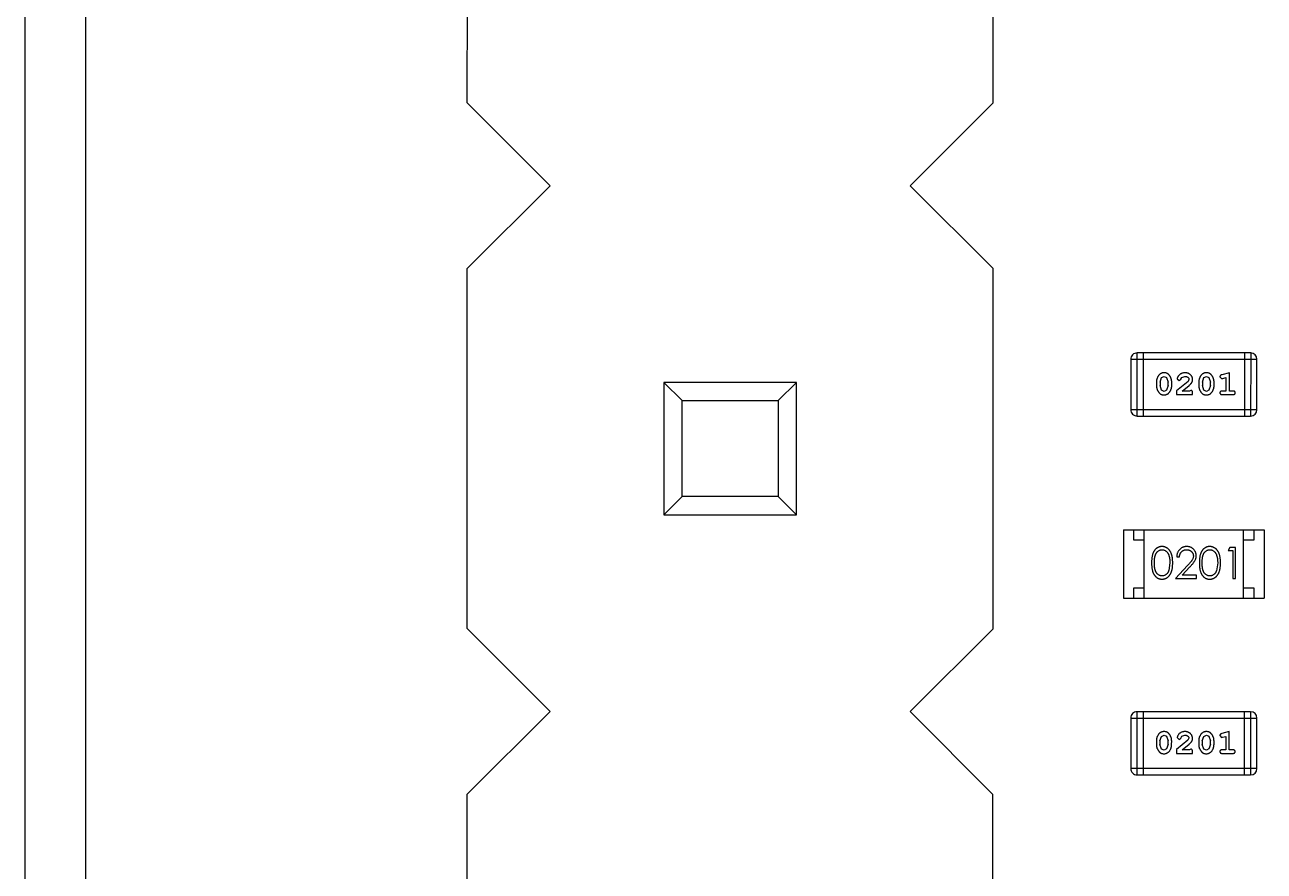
# Model space of a CAD drawing. Header units: millimetres. Extents: x 3 to 124, y -45 to 11.
# Drawn here: x 92.64 to 98.63, y -15.7 to -11.62 of the extents above; entities that cross this region are included whole.
import ezdxf

# ---------------------------------------------------------------- set-up
doc = ezdxf.new("R2010")
doc.units = ezdxf.units.MM
doc.header["$LTSCALE"] = 1.21
doc.header["$MEASUREMENT"] = 0
doc.layers.get('0').update_dxf_attribs({"linetype": 'CONTINUOUS'})

msp = doc.modelspace()

# ---------------------------------------------------------------- linework, layer by layer
at = {"color": 7, "linetype": 'Continuous'}
for p, q in [((92.6442, -2.7528), (92.6442, -35.7528)), ((92.9397, -30.0001), (92.9397, -2.7528))]:
    msp.add_line(p, q, dxfattribs=at)
at = {"color": 6, "linetype": 'Continuous'}
for p, q in [((94.7819, -11.9925), (94.7823, -10.2525)), ((97.3219, -11.993), (97.3223, -10.253)), ((95.1819, -12.3926), (94.7819, -11.9925)), ((97.3219, -11.993), (96.9219, -12.3929)), ((94.7818, -12.7925), (95.1819, -12.3926)), ((96.9219, -12.3929), (97.3218, -12.793)), ((94.7815, -14.5325), (94.7818, -12.7925)), ((97.3215, -14.533), (97.3218, -12.793)), ((97.987, -13.2311), (97.9869, -13.4749)), ((97.987, -13.2311), (98.5966, -13.2312)), ((98.0174, -13.5054), (98.0174, -13.2006)), ((98.5661, -13.2007), (98.0174, -13.2006)), ((98.0479, -13.5054), (98.0479, -13.2006)), ((98.5356, -13.2007), (98.5356, -13.5055)), ((98.5661, -13.2007), (98.566, -13.5055)), ((98.5965, -13.475), (98.5966, -13.2312)), ((95.7317, -13.3427), (95.7316, -13.9827)), ((95.8198, -13.4309), (95.7317, -13.3427)), ((96.3717, -13.3428), (95.7317, -13.3427)), ((96.2835, -13.431), (96.3717, -13.3428)), ((96.3716, -13.9828), (96.3717, -13.3428)), ((98.1108, -13.341), (98.1108, -13.3588)), ((98.1281, -13.3413), (98.1354, -13.3195)), ((98.1281, -13.3413), (98.1281, -13.3585)), ((98.1354, -13.3195), (98.1478, -13.3137)), ((98.1478, -13.3137), (98.1599, -13.319)), ((98.1599, -13.319), (98.1675, -13.3413)), ((98.1675, -13.3585), (98.1675, -13.3413)), ((98.1848, -13.3588), (98.1848, -13.341)), ((98.2634, -13.338), (98.2084, -13.3829)), ((98.2115, -13.3257), (98.2203, -13.3342)), ((98.2203, -13.3342), (98.2288, -13.3276)), ((98.2288, -13.3276), (98.2338, -13.3191)), ((98.2338, -13.3191), (98.2487, -13.3137)), ((98.2681, -13.3283), (98.2634, -13.338)), ((98.3153, -13.3411), (98.3153, -13.3588)), ((98.3326, -13.3413), (98.3399, -13.3196)), ((98.3326, -13.3413), (98.3326, -13.3585)), ((98.3399, -13.3196), (98.3523, -13.3138)), ((98.3523, -13.3138), (98.3644, -13.319)), ((98.3644, -13.319), (98.372, -13.3413)), ((98.372, -13.3585), (98.372, -13.3413)), ((98.3893, -13.3588), (98.3893, -13.3411)), ((98.4176, -13.3155), (98.4255, -13.3248)), ((98.4255, -13.3248), (98.4309, -13.3237)), ((98.4632, -13.2965), (98.4266, -13.3063)), ((98.4309, -13.3237), (98.4459, -13.3196)), ((98.4459, -13.3196), (98.4459, -13.3846)), ((98.4632, -13.3846), (98.4632, -13.2965)), ((98.1358, -13.3808), (98.1281, -13.3585)), ((98.1479, -13.3861), (98.1358, -13.3808)), ((98.1602, -13.3803), (98.1479, -13.3861)), ((98.1675, -13.3585), (98.1602, -13.3803)), ((98.2084, -13.3829), (98.2084, -13.4018)), ((98.2084, -13.4018), (98.2854, -13.4018)), ((98.2351, -13.3845), (98.2687, -13.3575)), ((98.2713, -13.3845), (98.2351, -13.3845)), ((98.2768, -13.3814), (98.2713, -13.3845)), ((98.2854, -13.4018), (98.2854, -13.394)), ((98.3403, -13.3808), (98.3326, -13.3585)), ((98.3524, -13.3861), (98.3403, -13.3808)), ((98.3647, -13.3803), (98.3524, -13.3861)), ((98.372, -13.3585), (98.3647, -13.3803)), ((98.4459, -13.3846), (98.4286, -13.3846)), ((98.4286, -13.4019), (98.4805, -13.4019)), ((98.4805, -13.3846), (98.4632, -13.3846)), ((95.8198, -13.8946), (95.8198, -13.4309)), ((95.8198, -13.4309), (96.2835, -13.431)), ((96.2835, -13.431), (96.2834, -13.8946)), ((98.5965, -13.475), (97.9869, -13.4749)), ((98.0174, -13.5054), (98.566, -13.5055)), ((95.7316, -13.9827), (95.8198, -13.8946)), ((96.2834, -13.8946), (95.8198, -13.8946)), ((96.3716, -13.9828), (96.2834, -13.8946)), ((95.7316, -13.9827), (96.3716, -13.9828)), ((97.9515, -14.0549), (97.9514, -14.3849)), ((97.9515, -14.0549), (98.6315, -14.055)), ((98.0015, -14.1049), (98.0015, -14.0549)), ((98.0514, -14.3849), (98.0515, -14.0549)), ((98.5314, -14.385), (98.5315, -14.055)), ((98.5815, -14.055), (98.5815, -14.105)), ((98.6315, -14.055), (98.6314, -14.385)), ((98.0515, -14.1049), (98.0015, -14.1049)), ((98.5815, -14.105), (98.5315, -14.105)), ((98.2087, -14.1858), (98.2221, -14.1858)), ((98.4655, -14.1397), (98.4567, -14.1551)), ((98.4567, -14.1551), (98.4798, -14.1551)), ((98.4933, -14.1397), (98.4655, -14.1397)), ((98.4798, -14.1551), (98.4798, -14.2897)), ((98.4933, -14.2897), (98.4933, -14.1397)), ((98.176, -14.2146), (98.1703, -14.2523)), ((98.2611, -14.2276), (98.2029, -14.2896)), ((98.235, -14.2742), (98.2725, -14.2342)), ((98.4067, -14.2147), (98.401, -14.2524)), ((98.2029, -14.2896), (98.3048, -14.2896)), ((98.3048, -14.2743), (98.235, -14.2742)), ((98.3048, -14.2896), (98.3048, -14.2743)), ((98.4798, -14.2897), (98.4933, -14.2897)), ((98.0014, -14.3849), (98.0014, -14.3349)), ((98.0014, -14.3349), (98.0514, -14.3349)), ((98.5314, -14.335), (98.5814, -14.335)), ((98.5814, -14.335), (98.5814, -14.385)), ((97.9514, -14.3849), (98.6314, -14.385)), ((95.1814, -14.9326), (94.7815, -14.5325)), ((97.3215, -14.533), (96.9214, -14.9329)), ((94.7813, -15.3325), (95.1814, -14.9326)), ((96.9214, -14.9329), (97.3213, -15.333)), ((97.9866, -14.9644), (97.9866, -15.2082)), ((97.9866, -14.9644), (98.5962, -14.9645)), ((98.0171, -15.2387), (98.0171, -14.9339)), ((98.5658, -14.934), (98.0171, -14.9339)), ((98.0476, -15.2387), (98.0476, -14.9339)), ((98.5353, -14.934), (98.5352, -15.2388)), ((98.5658, -14.934), (98.5657, -15.2388)), ((98.5962, -15.2084), (98.5962, -14.9645)), ((98.1105, -15.0743), (98.1105, -15.0921)), ((98.1278, -15.0746), (98.1351, -15.0528)), ((98.1278, -15.0746), (98.1278, -15.0918)), ((98.1351, -15.0528), (98.1474, -15.047)), ((98.1474, -15.047), (98.1596, -15.0523)), ((98.1596, -15.0523), (98.1671, -15.0746)), ((98.1671, -15.0918), (98.1671, -15.0746)), ((98.1844, -15.0921), (98.1845, -15.0743)), ((98.2631, -15.0713), (98.208, -15.1163)), ((98.2112, -15.0591), (98.22, -15.0675)), ((98.22, -15.0675), (98.2285, -15.0609)), ((98.2285, -15.0609), (98.2335, -15.0524)), ((98.2335, -15.0524), (98.2483, -15.047)), ((98.2678, -15.0616), (98.2631, -15.0713)), ((98.315, -15.0744), (98.315, -15.0921)), ((98.3323, -15.0746), (98.3396, -15.0529)), ((98.3323, -15.0746), (98.3323, -15.0918)), ((98.3396, -15.0529), (98.352, -15.0471)), ((98.352, -15.0471), (98.3641, -15.0523)), ((98.3641, -15.0523), (98.3717, -15.0746)), ((98.3717, -15.0918), (98.3717, -15.0746)), ((98.389, -15.0921), (98.389, -15.0744)), ((98.4173, -15.0488), (98.4252, -15.0581)), ((98.4252, -15.0581), (98.4306, -15.0571)), ((98.4629, -15.0298), (98.4263, -15.0396)), ((98.4306, -15.0571), (98.4456, -15.0529)), ((98.4456, -15.0529), (98.4456, -15.1179)), ((98.4629, -15.1179), (98.4629, -15.0298)), ((98.1355, -15.1141), (98.1278, -15.0918)), ((98.1476, -15.1194), (98.1355, -15.1141)), ((98.1599, -15.1136), (98.1476, -15.1194)), ((98.1671, -15.0918), (98.1599, -15.1136)), ((98.208, -15.1163), (98.208, -15.1351)), ((98.208, -15.1351), (98.2851, -15.1351)), ((98.2348, -15.1178), (98.2684, -15.0908)), ((98.271, -15.1178), (98.2348, -15.1178)), ((98.2765, -15.1147), (98.271, -15.1178)), ((98.2851, -15.1351), (98.2851, -15.1273)), ((98.34, -15.1141), (98.3323, -15.0918)), ((98.3521, -15.1194), (98.34, -15.1141)), ((98.3644, -15.1136), (98.3521, -15.1194)), ((98.3717, -15.0918), (98.3644, -15.1136)), ((98.4456, -15.1179), (98.4283, -15.1179)), ((98.4283, -15.1352), (98.4802, -15.1352)), ((98.4802, -15.1179), (98.4629, -15.1179)), ((98.5962, -15.2084), (97.9866, -15.2082)), ((98.0171, -15.2387), (98.5657, -15.2388)), ((94.781, -17.0725), (94.7813, -15.3325)), ((97.321, -17.073), (97.3213, -15.333))]:
    msp.add_line(p, q, dxfattribs=at)
for centre, start, end in [((98.0174, -13.2311), 89.98961, 179.98961), ((98.5661, -13.2312), 359.98961, 89.98961), ((98.0174, -13.4749), 179.98961, 269.98961), ((98.566, -13.475), 269.98961, 359.98961), ((98.0171, -14.9644), 89.98961, 179.98961), ((98.5658, -14.9645), 359.98961, 89.98961), ((98.0171, -15.2082), 179.98961, 269.98961), ((98.5657, -15.2083), 269.98961, 359.98961)]:
    msp.add_arc(centre, 0.0305, start, end, dxfattribs=at)
for points, knots in [([(98.1476, -13.2964), (98.1462, -13.2964), (98.1434, -13.2965), (98.1393, -13.2972), (98.1355, -13.2984), (98.1319, -13.2999), (98.1286, -13.302), (98.1255, -13.3045), (98.1228, -13.3075), (98.1203, -13.3109), (98.1181, -13.3145), (98.1162, -13.3181), (98.1145, -13.3218), (98.1132, -13.3256), (98.1121, -13.3294), (98.1114, -13.3332), (98.1109, -13.3371), (98.1109, -13.3397), (98.1108, -13.341)], [0, 0, 0, 0, 0.06692, 0.130834, 0.19258, 0.252759, 0.312631, 0.373411, 0.436359, 0.501894, 0.568244, 0.632472, 0.69556, 0.757163, 0.818592, 0.878885, 0.939235, 1, 1, 1, 1]), ([(98.1848, -13.341), (98.1847, -13.34), (98.1847, -13.3378), (98.1844, -13.3346), (98.1839, -13.3315), (98.1832, -13.3284), (98.1823, -13.3253), (98.1812, -13.3223), (98.1799, -13.3194), (98.1784, -13.3165), (98.1768, -13.3137), (98.1752, -13.3112), (98.1735, -13.3089), (98.1718, -13.3068), (98.1701, -13.3049), (98.1684, -13.3033), (98.1667, -13.3018), (98.1643, -13.3003), (98.1611, -13.2987), (98.157, -13.2974), (98.1524, -13.2966), (98.1493, -13.2965), (98.1476, -13.2964)], [0, 0, 0, 0, 0.049855, 0.099516, 0.148482, 0.19758, 0.246804, 0.296268, 0.346517, 0.397047, 0.446826, 0.49336, 0.537801, 0.579207, 0.617974, 0.654833, 0.689171, 0.722088, 0.786392, 0.853518, 0.924186, 1, 1, 1, 1]), ([(98.2488, -13.2964), (98.2471, -13.2965), (98.2437, -13.2966), (98.2388, -13.2975), (98.234, -13.2989), (98.2296, -13.3009), (98.2254, -13.3033), (98.2218, -13.3062), (98.2186, -13.3094), (98.2161, -13.313), (98.2141, -13.3166), (98.2127, -13.3199), (98.2117, -13.3229), (98.2116, -13.3248), (98.2115, -13.3257)], [0, 0, 0, 0, 0.098286, 0.193983, 0.289056, 0.384352, 0.477435, 0.566197, 0.652355, 0.737986, 0.818188, 0.887401, 0.94802, 1, 1, 1, 1]), ([(98.2487, -13.3137), (98.2501, -13.3138), (98.2528, -13.3139), (98.2566, -13.3147), (98.26, -13.3161), (98.2628, -13.318), (98.2652, -13.3203), (98.2669, -13.3228), (98.2679, -13.3255), (98.2681, -13.3273), (98.2681, -13.3283)], [0, 0, 0, 0, 0.156344, 0.299348, 0.4327, 0.561, 0.682299, 0.791883, 0.89611, 1, 1, 1, 1]), ([(98.2855, -13.3292), (98.2854, -13.3281), (98.2853, -13.3259), (98.2849, -13.3227), (98.2841, -13.3195), (98.2829, -13.3166), (98.2815, -13.3137), (98.2797, -13.311), (98.2776, -13.3084), (98.2752, -13.306), (98.2725, -13.3037), (98.2697, -13.3018), (98.2666, -13.3001), (98.2634, -13.2987), (98.26, -13.2977), (98.2564, -13.297), (98.2527, -13.2965), (98.2501, -13.2965), (98.2488, -13.2964)], [0, 0, 0, 0, 0.060981, 0.120256, 0.178148, 0.236115, 0.293993, 0.352864, 0.413358, 0.476056, 0.539296, 0.602396, 0.665116, 0.728325, 0.792919, 0.859317, 0.928302, 1, 1, 1, 1]), ([(98.2687, -13.3575), (98.2696, -13.3567), (98.2713, -13.3552), (98.2736, -13.353), (98.2757, -13.3509), (98.2776, -13.3489), (98.2792, -13.347), (98.2806, -13.3453), (98.2817, -13.3436), (98.2828, -13.3416), (98.2839, -13.339), (98.2848, -13.3359), (98.2854, -13.3326), (98.2854, -13.3303), (98.2855, -13.3292)], [0, 0, 0, 0, 0.103002, 0.197728, 0.285279, 0.365235, 0.437224, 0.502446, 0.560545, 0.611446, 0.707576, 0.80349, 0.900532, 1, 1, 1, 1]), ([(98.3521, -13.2964), (98.3507, -13.2965), (98.3479, -13.2966), (98.3438, -13.2973), (98.34, -13.2984), (98.3364, -13.3), (98.3331, -13.302), (98.3301, -13.3045), (98.3273, -13.3075), (98.3248, -13.3109), (98.3226, -13.3145), (98.3207, -13.3182), (98.319, -13.3219), (98.3177, -13.3257), (98.3166, -13.3294), (98.3159, -13.3333), (98.3154, -13.3372), (98.3154, -13.3398), (98.3153, -13.3411)], [0, 0, 0, 0, 0.06692, 0.130834, 0.19258, 0.252759, 0.312631, 0.373411, 0.436359, 0.501894, 0.568244, 0.632472, 0.69556, 0.757163, 0.818592, 0.878885, 0.939235, 1, 1, 1, 1]), ([(98.3893, -13.3411), (98.3893, -13.34), (98.3892, -13.3379), (98.3889, -13.3347), (98.3884, -13.3315), (98.3877, -13.3284), (98.3868, -13.3254), (98.3857, -13.3224), (98.3844, -13.3194), (98.3829, -13.3165), (98.3813, -13.3138), (98.3797, -13.3112), (98.378, -13.3089), (98.3763, -13.3068), (98.3746, -13.3049), (98.3729, -13.3033), (98.3712, -13.3019), (98.3688, -13.3003), (98.3657, -13.2987), (98.3615, -13.2974), (98.3569, -13.2966), (98.3538, -13.2965), (98.3521, -13.2964)], [0, 0, 0, 0, 0.049855, 0.099516, 0.148482, 0.19758, 0.246804, 0.296268, 0.346517, 0.397047, 0.446826, 0.49336, 0.537801, 0.579207, 0.617974, 0.654833, 0.689171, 0.722088, 0.786392, 0.853518, 0.924186, 1, 1, 1, 1]), ([(98.4266, -13.3063), (98.4258, -13.3066), (98.4242, -13.3071), (98.4221, -13.3079), (98.4205, -13.3088), (98.4193, -13.3099), (98.4185, -13.311), (98.418, -13.3124), (98.4176, -13.3139), (98.4176, -13.315), (98.4176, -13.3155)], [0, 0, 0, 0, 0.187321, 0.344927, 0.475328, 0.579604, 0.674244, 0.773631, 0.882025, 1, 1, 1, 1]), ([(98.1108, -13.3588), (98.1108, -13.3598), (98.1109, -13.362), (98.1112, -13.3651), (98.1117, -13.3683), (98.1124, -13.3714), (98.1132, -13.3744), (98.1144, -13.3774), (98.1156, -13.3804), (98.1171, -13.3832), (98.1187, -13.386), (98.1203, -13.3885), (98.122, -13.3908), (98.1236, -13.3929), (98.1253, -13.3948), (98.127, -13.3965), (98.1287, -13.3979), (98.1311, -13.3995), (98.1343, -13.4011), (98.1385, -13.4024), (98.143, -13.4032), (98.1462, -13.4033), (98.1479, -13.4034)], [0, 0, 0, 0, 0.049886, 0.09882, 0.148132, 0.19689, 0.246038, 0.295176, 0.345305, 0.395692, 0.445312, 0.491875, 0.535813, 0.577009, 0.616081, 0.652689, 0.687585, 0.720206, 0.785062, 0.85223, 0.923759, 1, 1, 1, 1]), ([(98.1479, -13.4034), (98.1493, -13.4033), (98.1521, -13.4033), (98.1562, -13.4026), (98.1601, -13.4014), (98.1636, -13.3998), (98.167, -13.3978), (98.17, -13.3953), (98.1728, -13.3924), (98.1753, -13.389), (98.1774, -13.3854), (98.1794, -13.3817), (98.1811, -13.378), (98.1824, -13.3742), (98.1834, -13.3704), (98.1842, -13.3666), (98.1847, -13.3627), (98.1847, -13.3601), (98.1848, -13.3588)], [0, 0, 0, 0, 0.067217, 0.131051, 0.19272, 0.252824, 0.312745, 0.373449, 0.436041, 0.501494, 0.567761, 0.632087, 0.695096, 0.757109, 0.817993, 0.878657, 0.939311, 1, 1, 1, 1]), ([(98.2854, -13.394), (98.2854, -13.3929), (98.2854, -13.3909), (98.2849, -13.3882), (98.2843, -13.386), (98.2832, -13.3842), (98.2819, -13.3829), (98.2804, -13.382), (98.2786, -13.3815), (98.2774, -13.3814), (98.2768, -13.3814)], [0, 0, 0, 0, 0.1844, 0.34094, 0.473574, 0.586824, 0.690029, 0.789175, 0.890445, 1, 1, 1, 1]), ([(98.3153, -13.3588), (98.3154, -13.3599), (98.3154, -13.362), (98.3157, -13.3652), (98.3162, -13.3683), (98.3169, -13.3714), (98.3177, -13.3745), (98.3189, -13.3774), (98.3201, -13.3804), (98.3216, -13.3833), (98.3232, -13.386), (98.3248, -13.3886), (98.3265, -13.3909), (98.3281, -13.393), (98.3298, -13.3948), (98.3315, -13.3965), (98.3332, -13.3979), (98.3356, -13.3995), (98.3388, -13.4011), (98.343, -13.4025), (98.3475, -13.4033), (98.3507, -13.4034), (98.3524, -13.4034)], [0, 0, 0, 0, 0.049886, 0.09882, 0.148132, 0.19689, 0.246038, 0.295176, 0.345305, 0.395692, 0.445312, 0.491875, 0.535813, 0.577009, 0.616081, 0.652689, 0.687585, 0.720206, 0.785062, 0.85223, 0.923759, 1, 1, 1, 1]), ([(98.3524, -13.4034), (98.3538, -13.4034), (98.3566, -13.4033), (98.3607, -13.4026), (98.3646, -13.4015), (98.3681, -13.3999), (98.3715, -13.3979), (98.3745, -13.3953), (98.3773, -13.3924), (98.3798, -13.389), (98.382, -13.3854), (98.3839, -13.3817), (98.3856, -13.378), (98.3869, -13.3743), (98.388, -13.3705), (98.3887, -13.3666), (98.3892, -13.3627), (98.3892, -13.3601), (98.3893, -13.3588)], [0, 0, 0, 0, 0.067217, 0.131051, 0.19272, 0.252824, 0.312745, 0.373449, 0.436041, 0.501494, 0.567761, 0.632087, 0.695096, 0.757109, 0.817993, 0.878657, 0.939311, 1, 1, 1, 1]), ([(98.4286, -13.3846), (98.4277, -13.3846), (98.426, -13.3846), (98.4237, -13.3851), (98.4217, -13.3858), (98.4202, -13.3869), (98.419, -13.3882), (98.4182, -13.3897), (98.4177, -13.3914), (98.4176, -13.3926), (98.4176, -13.3932)], [0, 0, 0, 0, 0.169102, 0.317658, 0.446239, 0.563118, 0.671828, 0.776546, 0.884858, 1, 1, 1, 1]), ([(98.4176, -13.3932), (98.4176, -13.3938), (98.4177, -13.395), (98.4182, -13.3967), (98.419, -13.3982), (98.4202, -13.3995), (98.4217, -13.4006), (98.4237, -13.4013), (98.426, -13.4018), (98.4277, -13.4018), (98.4286, -13.4019)], [0, 0, 0, 0, 0.115051, 0.223278, 0.329269, 0.437893, 0.554681, 0.682591, 0.83103, 1, 1, 1, 1]), ([(98.4915, -13.3932), (98.4915, -13.3926), (98.4914, -13.3914), (98.4909, -13.3897), (98.4901, -13.3882), (98.4889, -13.3869), (98.4874, -13.3858), (98.4854, -13.3851), (98.4831, -13.3846), (98.4814, -13.3846), (98.4805, -13.3846)], [0, 0, 0, 0, 0.11517, 0.223509, 0.328254, 0.438012, 0.553651, 0.682263, 0.830856, 1, 1, 1, 1]), ([(98.4805, -13.4019), (98.4814, -13.4019), (98.4831, -13.4018), (98.4854, -13.4013), (98.4874, -13.4006), (98.4889, -13.3995), (98.4901, -13.3982), (98.4909, -13.3967), (98.4914, -13.395), (98.4915, -13.3938), (98.4915, -13.3932)], [0, 0, 0, 0, 0.169012, 0.317488, 0.445429, 0.560977, 0.67065, 0.776666, 0.88492, 1, 1, 1, 1]), ([(98.1377, -14.1358), (98.1365, -14.1358), (98.1341, -14.1358), (98.1307, -14.1362), (98.1273, -14.1369), (98.124, -14.1378), (98.1208, -14.139), (98.1177, -14.1405), (98.1147, -14.1422), (98.1117, -14.1441), (98.1089, -14.1463), (98.1062, -14.1488), (98.1038, -14.1515), (98.1014, -14.1545), (98.0993, -14.1577), (98.0973, -14.1611), (98.0954, -14.1648), (98.0938, -14.1688), (98.0923, -14.1731), (98.091, -14.1778), (98.0899, -14.1829), (98.089, -14.1884), (98.0884, -14.1944), (98.0878, -14.2008), (98.0875, -14.2076), (98.0875, -14.2123), (98.0875, -14.2147)], [0, 0, 0, 0, 0.033742, 0.066533, 0.099153, 0.13154, 0.164087, 0.196563, 0.229707, 0.263315, 0.297504, 0.331686, 0.366482, 0.4021, 0.438958, 0.476748, 0.515985, 0.556589, 0.599519, 0.645765, 0.695487, 0.748721, 0.805687, 0.866754, 0.931405, 1, 1, 1, 1]), ([(98.101, -14.2146), (98.101, -14.2126), (98.101, -14.2087), (98.1012, -14.203), (98.1016, -14.1977), (98.1021, -14.1928), (98.1027, -14.1883), (98.1035, -14.1842), (98.1044, -14.1804), (98.1055, -14.177), (98.1068, -14.1739), (98.1081, -14.171), (98.1096, -14.1683), (98.1113, -14.1658), (98.113, -14.1635), (98.1149, -14.1613), (98.1169, -14.1594), (98.1198, -14.1571), (98.1235, -14.1548), (98.1282, -14.1526), (98.1331, -14.1514), (98.1365, -14.1512), (98.1381, -14.1512)], [0, 0, 0, 0, 0.073302, 0.142286, 0.206253, 0.266017, 0.321612, 0.372532, 0.419497, 0.462398, 0.502825, 0.541489, 0.579034, 0.615143, 0.650298, 0.684912, 0.718701, 0.752189, 0.817245, 0.879117, 0.939613, 1, 1, 1, 1]), ([(98.1894, -14.2147), (98.1894, -14.2124), (98.1893, -14.2079), (98.1891, -14.2013), (98.1885, -14.1951), (98.1878, -14.1893), (98.1868, -14.1838), (98.1857, -14.1787), (98.1842, -14.1739), (98.1827, -14.1695), (98.1808, -14.1654), (98.1789, -14.1616), (98.1768, -14.158), (98.1746, -14.1547), (98.1721, -14.1517), (98.1696, -14.1489), (98.1669, -14.1464), (98.164, -14.1442), (98.161, -14.1422), (98.1579, -14.1405), (98.1548, -14.139), (98.1515, -14.1378), (98.1482, -14.1369), (98.1447, -14.1362), (98.1412, -14.1358), (98.1389, -14.1358), (98.1377, -14.1358)], [0, 0, 0, 0, 0.065278, 0.127205, 0.186168, 0.241675, 0.294115, 0.343609, 0.390387, 0.434463, 0.476646, 0.517002, 0.555936, 0.593716, 0.630057, 0.665601, 0.700745, 0.734917, 0.768681, 0.802087, 0.834849, 0.867433, 0.900138, 0.932806, 0.966212, 1, 1, 1, 1]), ([(98.1381, -14.1512), (98.1398, -14.1512), (98.143, -14.1514), (98.1479, -14.1526), (98.1526, -14.1548), (98.1563, -14.1571), (98.1592, -14.1594), (98.1612, -14.1614), (98.1632, -14.1636), (98.165, -14.1661), (98.1667, -14.1688), (98.1682, -14.1718), (98.1697, -14.175), (98.171, -14.1784), (98.1721, -14.1821), (98.1732, -14.186), (98.174, -14.1901), (98.1748, -14.1946), (98.1753, -14.1992), (98.1757, -14.2041), (98.1759, -14.2093), (98.1759, -14.2128), (98.176, -14.2146)], [0, 0, 0, 0, 0.059689, 0.119507, 0.181075, 0.246162, 0.279894, 0.314468, 0.350403, 0.387474, 0.426147, 0.466624, 0.508745, 0.553328, 0.600058, 0.649177, 0.700552, 0.754894, 0.811825, 0.871514, 0.934319, 1, 1, 1, 1]), ([(98.2576, -14.1358), (98.2559, -14.1358), (98.2526, -14.1359), (98.2478, -14.1366), (98.2432, -14.1377), (98.2387, -14.1392), (98.2345, -14.1412), (98.2305, -14.1436), (98.2267, -14.1465), (98.2231, -14.1498), (98.2199, -14.1534), (98.217, -14.1573), (98.2145, -14.1615), (98.2125, -14.1659), (98.2109, -14.1705), (98.2097, -14.1754), (98.2089, -14.1805), (98.2087, -14.184), (98.2087, -14.1858)], [0, 0, 0, 0, 0.06445, 0.126725, 0.187421, 0.247417, 0.306749, 0.366595, 0.427749, 0.490235, 0.553031, 0.614805, 0.676505, 0.738096, 0.801021, 0.864897, 0.931209, 1, 1, 1, 1]), ([(98.2221, -14.1858), (98.2222, -14.1844), (98.2225, -14.1818), (98.2232, -14.1781), (98.2242, -14.1745), (98.2254, -14.1712), (98.2269, -14.1681), (98.2287, -14.1652), (98.2307, -14.1626), (98.2329, -14.1602), (98.2354, -14.1581), (98.238, -14.1562), (98.2408, -14.1547), (98.2437, -14.1534), (98.2468, -14.1524), (98.25, -14.1517), (98.2534, -14.1513), (98.2557, -14.1512), (98.2569, -14.1512)], [0, 0, 0, 0, 0.073648, 0.143686, 0.210962, 0.275557, 0.338064, 0.399311, 0.4594, 0.51934, 0.579024, 0.637809, 0.695959, 0.754122, 0.813113, 0.873453, 0.935561, 1, 1, 1, 1]), ([(98.2569, -14.1512), (98.258, -14.1512), (98.2602, -14.1513), (98.2634, -14.1517), (98.2666, -14.1524), (98.2695, -14.1534), (98.2724, -14.1546), (98.2751, -14.1562), (98.2776, -14.158), (98.28, -14.1601), (98.2822, -14.1624), (98.2841, -14.1648), (98.2858, -14.1673), (98.2871, -14.17), (98.2882, -14.1727), (98.2889, -14.1756), (98.2893, -14.1785), (98.2894, -14.1806), (98.2894, -14.1816)], [0, 0, 0, 0, 0.068027, 0.133505, 0.19695, 0.26027, 0.322741, 0.384982, 0.448465, 0.513424, 0.578224, 0.640011, 0.700094, 0.760067, 0.819012, 0.877878, 0.938035, 1, 1, 1, 1]), ([(98.3029, -14.1804), (98.3028, -14.1789), (98.3028, -14.176), (98.3022, -14.1717), (98.3012, -14.1675), (98.2998, -14.1635), (98.298, -14.1597), (98.2959, -14.156), (98.2933, -14.1524), (98.2904, -14.149), (98.2872, -14.1459), (98.2837, -14.1432), (98.2799, -14.1409), (98.2759, -14.139), (98.2717, -14.1376), (98.2672, -14.1366), (98.2625, -14.1359), (98.2592, -14.1358), (98.2576, -14.1358)], [0, 0, 0, 0, 0.06271, 0.123347, 0.183401, 0.242828, 0.302097, 0.36242, 0.423725, 0.487032, 0.550491, 0.612709, 0.674265, 0.73617, 0.799211, 0.863483, 0.930525, 1, 1, 1, 1]), ([(98.2894, -14.1816), (98.2894, -14.1832), (98.2892, -14.1865), (98.2882, -14.1912), (98.2865, -14.1959), (98.2845, -14.1997), (98.2825, -14.2028), (98.2806, -14.2055), (98.2782, -14.2084), (98.2756, -14.2117), (98.2725, -14.2152), (98.269, -14.2191), (98.2652, -14.2232), (98.2625, -14.2261), (98.2611, -14.2276)], [0, 0, 0, 0, 0.088014, 0.174976, 0.2638, 0.355443, 0.406413, 0.465519, 0.533076, 0.609353, 0.693899, 0.787171, 0.889197, 1, 1, 1, 1]), ([(98.2725, -14.2342), (98.274, -14.2327), (98.2767, -14.2297), (98.2807, -14.2253), (98.2842, -14.2212), (98.2874, -14.2173), (98.2903, -14.2137), (98.2928, -14.2103), (98.2949, -14.2072), (98.2972, -14.2033), (98.2995, -14.1986), (98.3014, -14.1927), (98.3027, -14.1866), (98.3028, -14.1825), (98.3029, -14.1804)], [0, 0, 0, 0, 0.09953, 0.192079, 0.277712, 0.357454, 0.429648, 0.495771, 0.555538, 0.608657, 0.707578, 0.804328, 0.901298, 1, 1, 1, 1]), ([(98.3684, -14.1358), (98.3673, -14.1358), (98.3649, -14.1359), (98.3615, -14.1363), (98.3581, -14.1369), (98.3548, -14.1379), (98.3516, -14.139), (98.3485, -14.1405), (98.3454, -14.1422), (98.3425, -14.1442), (98.3397, -14.1464), (98.337, -14.1488), (98.3345, -14.1515), (98.3322, -14.1545), (98.3301, -14.1577), (98.328, -14.1612), (98.3262, -14.1649), (98.3245, -14.1688), (98.3231, -14.1731), (98.3218, -14.1778), (98.3207, -14.1829), (98.3198, -14.1885), (98.3191, -14.1944), (98.3186, -14.2008), (98.3183, -14.2076), (98.3183, -14.2123), (98.3183, -14.2147)], [0, 0, 0, 0, 0.033742, 0.066533, 0.099153, 0.13154, 0.164087, 0.196563, 0.229707, 0.263315, 0.297504, 0.331686, 0.366482, 0.4021, 0.438958, 0.476748, 0.515985, 0.556589, 0.599519, 0.645765, 0.695487, 0.748721, 0.805687, 0.866754, 0.931405, 1, 1, 1, 1]), ([(98.3317, -14.2146), (98.3317, -14.2126), (98.3317, -14.2087), (98.332, -14.2031), (98.3323, -14.1978), (98.3329, -14.1929), (98.3335, -14.1884), (98.3343, -14.1842), (98.3352, -14.1805), (98.3363, -14.177), (98.3376, -14.1739), (98.3389, -14.171), (98.3404, -14.1683), (98.342, -14.1658), (98.3438, -14.1635), (98.3457, -14.1614), (98.3477, -14.1594), (98.3506, -14.1572), (98.3543, -14.1548), (98.359, -14.1527), (98.3639, -14.1515), (98.3672, -14.1513), (98.3689, -14.1512)], [0, 0, 0, 0, 0.073302, 0.142286, 0.206253, 0.266017, 0.321612, 0.372532, 0.419497, 0.462398, 0.502825, 0.541489, 0.579034, 0.615143, 0.650298, 0.684912, 0.718701, 0.752189, 0.817245, 0.879117, 0.939613, 1, 1, 1, 1]), ([(98.4202, -14.2147), (98.4202, -14.2124), (98.4201, -14.2079), (98.4198, -14.2014), (98.4193, -14.1952), (98.4185, -14.1893), (98.4176, -14.1838), (98.4164, -14.1787), (98.415, -14.174), (98.4134, -14.1695), (98.4116, -14.1655), (98.4097, -14.1616), (98.4076, -14.1581), (98.4053, -14.1548), (98.4029, -14.1517), (98.4004, -14.149), (98.3976, -14.1464), (98.3948, -14.1442), (98.3918, -14.1422), (98.3887, -14.1405), (98.3855, -14.139), (98.3823, -14.1379), (98.3789, -14.1369), (98.3755, -14.1363), (98.372, -14.1359), (98.3696, -14.1358), (98.3684, -14.1358)], [0, 0, 0, 0, 0.065278, 0.127205, 0.186168, 0.241675, 0.294115, 0.343609, 0.390387, 0.434463, 0.476646, 0.517002, 0.555936, 0.593716, 0.630057, 0.665601, 0.700745, 0.734917, 0.768681, 0.802087, 0.834849, 0.867433, 0.900138, 0.932806, 0.966212, 1, 1, 1, 1]), ([(98.3689, -14.1512), (98.3705, -14.1513), (98.3738, -14.1515), (98.3787, -14.1527), (98.3833, -14.1548), (98.3871, -14.1572), (98.3899, -14.1595), (98.392, -14.1615), (98.3939, -14.1637), (98.3957, -14.1662), (98.3974, -14.1689), (98.399, -14.1718), (98.4004, -14.175), (98.4017, -14.1784), (98.4029, -14.1821), (98.404, -14.186), (98.4048, -14.1902), (98.4055, -14.1946), (98.406, -14.1993), (98.4065, -14.2042), (98.4067, -14.2093), (98.4067, -14.2129), (98.4067, -14.2147)], [0, 0, 0, 0, 0.059689, 0.119507, 0.181075, 0.246162, 0.279894, 0.314468, 0.350403, 0.387474, 0.426147, 0.466624, 0.508745, 0.553328, 0.600058, 0.649177, 0.700552, 0.754894, 0.811825, 0.871514, 0.934319, 1, 1, 1, 1]), ([(98.0875, -14.2147), (98.0875, -14.217), (98.0875, -14.2217), (98.0878, -14.2285), (98.0883, -14.2348), (98.0891, -14.2408), (98.09, -14.2463), (98.091, -14.2514), (98.0923, -14.2562), (98.0938, -14.2605), (98.0955, -14.2645), (98.0974, -14.2682), (98.0994, -14.2717), (98.1016, -14.2749), (98.1039, -14.2779), (98.1064, -14.2806), (98.109, -14.283), (98.1118, -14.2852), (98.1147, -14.2871), (98.1177, -14.2888), (98.1208, -14.2903), (98.124, -14.2914), (98.1273, -14.2923), (98.1307, -14.293), (98.1341, -14.2934), (98.1365, -14.2934), (98.1376, -14.2935)], [0, 0, 0, 0, 0.068113, 0.132564, 0.193427, 0.250218, 0.303569, 0.353576, 0.400235, 0.443586, 0.484619, 0.524292, 0.56238, 0.599049, 0.63494, 0.669782, 0.704009, 0.737842, 0.771098, 0.803896, 0.836415, 0.868639, 0.900715, 0.933378, 0.966213, 1, 1, 1, 1]), ([(98.1381, -14.2781), (98.1364, -14.278), (98.1331, -14.2778), (98.1283, -14.2765), (98.1235, -14.2744), (98.1198, -14.2721), (98.1169, -14.2698), (98.1148, -14.2678), (98.113, -14.2657), (98.1112, -14.2634), (98.1096, -14.2609), (98.1081, -14.2582), (98.1067, -14.2553), (98.1055, -14.2521), (98.1044, -14.2487), (98.1035, -14.245), (98.1027, -14.2408), (98.102, -14.2363), (98.1016, -14.2314), (98.1012, -14.2261), (98.101, -14.2205), (98.101, -14.2166), (98.101, -14.2146)], [0, 0, 0, 0, 0.060034, 0.120278, 0.182348, 0.247919, 0.281641, 0.315701, 0.350322, 0.385703, 0.421819, 0.459196, 0.497866, 0.538301, 0.58121, 0.628183, 0.679403, 0.734699, 0.794074, 0.858416, 0.927049, 1, 1, 1, 1]), ([(98.1376, -14.2935), (98.1388, -14.2934), (98.1412, -14.2934), (98.1447, -14.293), (98.1482, -14.2923), (98.1515, -14.2914), (98.1548, -14.2902), (98.158, -14.2887), (98.161, -14.287), (98.1641, -14.285), (98.167, -14.2827), (98.1697, -14.2802), (98.1723, -14.2774), (98.1747, -14.2744), (98.1769, -14.2711), (98.179, -14.2675), (98.1809, -14.2637), (98.1827, -14.2596), (98.1843, -14.2553), (98.1857, -14.2505), (98.1868, -14.2454), (98.1878, -14.24), (98.1885, -14.2342), (98.1891, -14.228), (98.1893, -14.2214), (98.1894, -14.217), (98.1894, -14.2147)], [0, 0, 0, 0, 0.033824, 0.067298, 0.10028, 0.133019, 0.165736, 0.198792, 0.232372, 0.266409, 0.301016, 0.336196, 0.371972, 0.408574, 0.446394, 0.485225, 0.525372, 0.567224, 0.611081, 0.65775, 0.70702, 0.759235, 0.814484, 0.873227, 0.934937, 1, 1, 1, 1]), ([(98.3183, -14.2147), (98.3183, -14.2171), (98.3183, -14.2217), (98.3186, -14.2285), (98.3191, -14.2349), (98.3198, -14.2408), (98.3207, -14.2463), (98.3218, -14.2515), (98.3231, -14.2562), (98.3246, -14.2605), (98.3263, -14.2645), (98.3282, -14.2683), (98.3302, -14.2717), (98.3324, -14.2749), (98.3347, -14.2779), (98.3371, -14.2806), (98.3398, -14.2831), (98.3426, -14.2853), (98.3455, -14.2872), (98.3485, -14.2889), (98.3516, -14.2903), (98.3548, -14.2915), (98.3581, -14.2924), (98.3614, -14.293), (98.3649, -14.2934), (98.3672, -14.2935), (98.3684, -14.2935)], [0, 0, 0, 0, 0.068113, 0.132564, 0.193427, 0.250218, 0.303569, 0.353576, 0.400235, 0.443586, 0.484619, 0.524292, 0.56238, 0.599049, 0.63494, 0.669782, 0.704009, 0.737842, 0.771098, 0.803896, 0.836415, 0.868639, 0.900715, 0.933378, 0.966213, 1, 1, 1, 1]), ([(98.3689, -14.2781), (98.3672, -14.278), (98.3639, -14.2779), (98.359, -14.2766), (98.3543, -14.2745), (98.3505, -14.2721), (98.3477, -14.2698), (98.3456, -14.2679), (98.3437, -14.2657), (98.342, -14.2634), (98.3403, -14.2609), (98.3389, -14.2582), (98.3375, -14.2553), (98.3363, -14.2522), (98.3352, -14.2488), (98.3342, -14.245), (98.3335, -14.2409), (98.3328, -14.2364), (98.3324, -14.2315), (98.332, -14.2262), (98.3317, -14.2205), (98.3317, -14.2167), (98.3317, -14.2146)], [0, 0, 0, 0, 0.060034, 0.120278, 0.182348, 0.247919, 0.281641, 0.315701, 0.350322, 0.385703, 0.421819, 0.459196, 0.497866, 0.538301, 0.58121, 0.628183, 0.679403, 0.734699, 0.794074, 0.858416, 0.927049, 1, 1, 1, 1]), ([(98.3684, -14.2935), (98.3696, -14.2935), (98.372, -14.2934), (98.3755, -14.293), (98.3789, -14.2924), (98.3823, -14.2914), (98.3855, -14.2902), (98.3887, -14.2888), (98.3918, -14.287), (98.3948, -14.285), (98.3977, -14.2828), (98.4005, -14.2802), (98.4031, -14.2775), (98.4055, -14.2744), (98.4077, -14.2711), (98.4098, -14.2676), (98.4117, -14.2638), (98.4135, -14.2597), (98.4151, -14.2553), (98.4164, -14.2505), (98.4176, -14.2455), (98.4186, -14.24), (98.4193, -14.2342), (98.4198, -14.228), (98.4201, -14.2215), (98.4202, -14.217), (98.4202, -14.2147)], [0, 0, 0, 0, 0.033824, 0.067298, 0.10028, 0.133019, 0.165736, 0.198792, 0.232372, 0.266409, 0.301016, 0.336196, 0.371972, 0.408574, 0.446394, 0.485225, 0.525372, 0.567224, 0.611081, 0.65775, 0.70702, 0.759235, 0.814484, 0.873227, 0.934937, 1, 1, 1, 1]), ([(98.1703, -14.2523), (98.1699, -14.2534), (98.1691, -14.2554), (98.1678, -14.2584), (98.1663, -14.2611), (98.1647, -14.2636), (98.163, -14.2659), (98.1611, -14.2681), (98.1591, -14.27), (98.1563, -14.2722), (98.1526, -14.2746), (98.1479, -14.2766), (98.1431, -14.2779), (98.1398, -14.278), (98.1381, -14.2781)], [0, 0, 0, 0, 0.075949, 0.148549, 0.218996, 0.286119, 0.351826, 0.416074, 0.478265, 0.540325, 0.660405, 0.774606, 0.887187, 1, 1, 1, 1]), ([(98.401, -14.2524), (98.4007, -14.2534), (98.3999, -14.2555), (98.3986, -14.2584), (98.3971, -14.2611), (98.3955, -14.2636), (98.3937, -14.266), (98.3919, -14.2681), (98.3899, -14.27), (98.3871, -14.2722), (98.3834, -14.2746), (98.3787, -14.2766), (98.3738, -14.2779), (98.3705, -14.278), (98.3689, -14.2781)], [0, 0, 0, 0, 0.075949, 0.148549, 0.218996, 0.286119, 0.351826, 0.416074, 0.478265, 0.540325, 0.660405, 0.774606, 0.887187, 1, 1, 1, 1]), ([(98.1473, -15.0297), (98.1459, -15.0298), (98.1431, -15.0298), (98.139, -15.0305), (98.1352, -15.0317), (98.1316, -15.0332), (98.1283, -15.0353), (98.1252, -15.0378), (98.1224, -15.0408), (98.12, -15.0442), (98.1178, -15.0478), (98.1159, -15.0515), (98.1142, -15.0552), (98.1129, -15.0589), (98.1118, -15.0627), (98.1111, -15.0666), (98.1106, -15.0704), (98.1105, -15.073), (98.1105, -15.0743)], [0, 0, 0, 0, 0.06692, 0.130834, 0.19258, 0.252759, 0.312631, 0.373411, 0.436359, 0.501894, 0.568244, 0.632472, 0.69556, 0.757163, 0.818592, 0.878885, 0.939235, 1, 1, 1, 1]), ([(98.1845, -15.0743), (98.1844, -15.0733), (98.1844, -15.0711), (98.1841, -15.0679), (98.1836, -15.0648), (98.1829, -15.0617), (98.182, -15.0586), (98.1809, -15.0556), (98.1796, -15.0527), (98.1781, -15.0498), (98.1765, -15.0471), (98.1748, -15.0445), (98.1732, -15.0422), (98.1715, -15.0401), (98.1698, -15.0382), (98.1681, -15.0366), (98.1664, -15.0351), (98.164, -15.0336), (98.1608, -15.032), (98.1567, -15.0307), (98.1521, -15.0299), (98.149, -15.0298), (98.1473, -15.0297)], [0, 0, 0, 0, 0.049855, 0.099516, 0.148482, 0.19758, 0.246804, 0.296268, 0.346517, 0.397047, 0.446826, 0.49336, 0.537801, 0.579207, 0.617974, 0.654833, 0.689171, 0.722088, 0.786392, 0.853518, 0.924186, 1, 1, 1, 1]), ([(98.2485, -15.0297), (98.2468, -15.0298), (98.2434, -15.0299), (98.2385, -15.0308), (98.2337, -15.0322), (98.2292, -15.0342), (98.2251, -15.0366), (98.2214, -15.0395), (98.2183, -15.0427), (98.2158, -15.0463), (98.2138, -15.0499), (98.2123, -15.0532), (98.2114, -15.0562), (98.2113, -15.0582), (98.2112, -15.0591)], [0, 0, 0, 0, 0.098286, 0.193983, 0.289056, 0.384352, 0.477435, 0.566197, 0.652355, 0.737986, 0.818188, 0.887401, 0.94802, 1, 1, 1, 1]), ([(98.2483, -15.047), (98.2497, -15.0471), (98.2524, -15.0472), (98.2563, -15.048), (98.2596, -15.0494), (98.2625, -15.0513), (98.2648, -15.0536), (98.2666, -15.0561), (98.2676, -15.0588), (98.2678, -15.0606), (98.2678, -15.0616)], [0, 0, 0, 0, 0.156344, 0.299348, 0.4327, 0.561, 0.682299, 0.791883, 0.89611, 1, 1, 1, 1]), ([(98.2851, -15.0625), (98.2851, -15.0614), (98.285, -15.0592), (98.2846, -15.056), (98.2837, -15.0529), (98.2826, -15.0499), (98.2811, -15.047), (98.2794, -15.0443), (98.2773, -15.0417), (98.2749, -15.0393), (98.2722, -15.037), (98.2694, -15.0351), (98.2663, -15.0334), (98.2631, -15.0321), (98.2597, -15.031), (98.2561, -15.0303), (98.2524, -15.0298), (98.2498, -15.0298), (98.2485, -15.0297)], [0, 0, 0, 0, 0.060981, 0.120256, 0.178148, 0.236115, 0.293993, 0.352864, 0.413358, 0.476056, 0.539296, 0.602396, 0.665116, 0.728325, 0.792919, 0.859317, 0.928302, 1, 1, 1, 1]), ([(98.2684, -15.0908), (98.2692, -15.09), (98.2709, -15.0885), (98.2733, -15.0863), (98.2754, -15.0842), (98.2773, -15.0822), (98.2789, -15.0804), (98.2803, -15.0786), (98.2814, -15.077), (98.2825, -15.0749), (98.2836, -15.0723), (98.2845, -15.0692), (98.285, -15.0659), (98.2851, -15.0636), (98.2851, -15.0625)], [0, 0, 0, 0, 0.103002, 0.197728, 0.285279, 0.365235, 0.437224, 0.502446, 0.560545, 0.611446, 0.707576, 0.80349, 0.900532, 1, 1, 1, 1]), ([(98.3518, -15.0298), (98.3504, -15.0298), (98.3476, -15.0299), (98.3435, -15.0306), (98.3397, -15.0317), (98.3361, -15.0333), (98.3328, -15.0353), (98.3297, -15.0379), (98.3269, -15.0408), (98.3245, -15.0442), (98.3223, -15.0478), (98.3204, -15.0515), (98.3187, -15.0552), (98.3174, -15.059), (98.3163, -15.0627), (98.3156, -15.0666), (98.3151, -15.0705), (98.3151, -15.0731), (98.315, -15.0744)], [0, 0, 0, 0, 0.06692, 0.130834, 0.19258, 0.252759, 0.312631, 0.373411, 0.436359, 0.501894, 0.568244, 0.632472, 0.69556, 0.757163, 0.818592, 0.878885, 0.939235, 1, 1, 1, 1]), ([(98.389, -15.0744), (98.3889, -15.0733), (98.3889, -15.0712), (98.3886, -15.068), (98.3881, -15.0648), (98.3874, -15.0617), (98.3865, -15.0587), (98.3854, -15.0557), (98.3841, -15.0527), (98.3826, -15.0498), (98.381, -15.0471), (98.3794, -15.0445), (98.3777, -15.0422), (98.376, -15.0401), (98.3743, -15.0383), (98.3726, -15.0366), (98.3709, -15.0352), (98.3685, -15.0336), (98.3653, -15.032), (98.3612, -15.0307), (98.3566, -15.0299), (98.3535, -15.0298), (98.3518, -15.0298)], [0, 0, 0, 0, 0.049855, 0.099516, 0.148482, 0.19758, 0.246804, 0.296268, 0.346517, 0.397047, 0.446826, 0.49336, 0.537801, 0.579207, 0.617974, 0.654833, 0.689171, 0.722088, 0.786392, 0.853518, 0.924186, 1, 1, 1, 1]), ([(98.4263, -15.0396), (98.4255, -15.0399), (98.4239, -15.0404), (98.4218, -15.0412), (98.4202, -15.0421), (98.419, -15.0432), (98.4182, -15.0443), (98.4177, -15.0457), (98.4173, -15.0472), (98.4173, -15.0483), (98.4173, -15.0488)], [0, 0, 0, 0, 0.187321, 0.344927, 0.475328, 0.579604, 0.674244, 0.773631, 0.882025, 1, 1, 1, 1]), ([(98.1105, -15.0921), (98.1105, -15.0931), (98.1106, -15.0953), (98.1109, -15.0985), (98.1114, -15.1016), (98.1121, -15.1047), (98.1129, -15.1077), (98.1141, -15.1107), (98.1153, -15.1137), (98.1168, -15.1166), (98.1184, -15.1193), (98.12, -15.1218), (98.1216, -15.1241), (98.1233, -15.1263), (98.125, -15.1281), (98.1267, -15.1298), (98.1284, -15.1312), (98.1308, -15.1328), (98.134, -15.1344), (98.1382, -15.1357), (98.1427, -15.1366), (98.1459, -15.1366), (98.1475, -15.1367)], [0, 0, 0, 0, 0.049886, 0.09882, 0.148132, 0.19689, 0.246038, 0.295176, 0.345305, 0.395692, 0.445312, 0.491875, 0.535813, 0.577009, 0.616081, 0.652689, 0.687585, 0.720206, 0.785062, 0.85223, 0.923759, 1, 1, 1, 1]), ([(98.1475, -15.1367), (98.149, -15.1367), (98.1518, -15.1366), (98.1559, -15.1359), (98.1597, -15.1347), (98.1633, -15.1332), (98.1666, -15.1311), (98.1697, -15.1286), (98.1725, -15.1257), (98.1749, -15.1223), (98.1771, -15.1187), (98.1791, -15.115), (98.1807, -15.1113), (98.1821, -15.1075), (98.1831, -15.1037), (98.1839, -15.0999), (98.1844, -15.096), (98.1844, -15.0934), (98.1844, -15.0921)], [0, 0, 0, 0, 0.067217, 0.131051, 0.19272, 0.252824, 0.312745, 0.373449, 0.436041, 0.501494, 0.567761, 0.632087, 0.695096, 0.757109, 0.817993, 0.878657, 0.939311, 1, 1, 1, 1]), ([(98.2851, -15.1273), (98.2851, -15.1262), (98.2851, -15.1242), (98.2846, -15.1215), (98.284, -15.1193), (98.2829, -15.1175), (98.2816, -15.1162), (98.2801, -15.1153), (98.2783, -15.1148), (98.2771, -15.1147), (98.2765, -15.1147)], [0, 0, 0, 0, 0.1844, 0.34094, 0.473574, 0.586824, 0.690029, 0.789175, 0.890445, 1, 1, 1, 1]), ([(98.315, -15.0921), (98.315, -15.0932), (98.3151, -15.0953), (98.3154, -15.0985), (98.3159, -15.1016), (98.3166, -15.1047), (98.3174, -15.1078), (98.3186, -15.1107), (98.3198, -15.1137), (98.3213, -15.1166), (98.3229, -15.1193), (98.3245, -15.1219), (98.3262, -15.1242), (98.3278, -15.1263), (98.3295, -15.1281), (98.3312, -15.1298), (98.3329, -15.1312), (98.3353, -15.1328), (98.3385, -15.1344), (98.3427, -15.1358), (98.3472, -15.1366), (98.3504, -15.1367), (98.3521, -15.1367)], [0, 0, 0, 0, 0.049886, 0.09882, 0.148132, 0.19689, 0.246038, 0.295176, 0.345305, 0.395692, 0.445312, 0.491875, 0.535813, 0.577009, 0.616081, 0.652689, 0.687585, 0.720206, 0.785062, 0.85223, 0.923759, 1, 1, 1, 1]), ([(98.3521, -15.1367), (98.3535, -15.1367), (98.3563, -15.1366), (98.3604, -15.1359), (98.3642, -15.1348), (98.3678, -15.1332), (98.3712, -15.1312), (98.3742, -15.1287), (98.377, -15.1257), (98.3795, -15.1223), (98.3816, -15.1187), (98.3836, -15.1151), (98.3853, -15.1113), (98.3866, -15.1076), (98.3876, -15.1038), (98.3884, -15.0999), (98.3889, -15.096), (98.3889, -15.0934), (98.389, -15.0921)], [0, 0, 0, 0, 0.067217, 0.131051, 0.19272, 0.252824, 0.312745, 0.373449, 0.436041, 0.501494, 0.567761, 0.632087, 0.695096, 0.757109, 0.817993, 0.878657, 0.939311, 1, 1, 1, 1]), ([(98.4283, -15.1179), (98.4274, -15.1179), (98.4257, -15.1179), (98.4234, -15.1184), (98.4214, -15.1191), (98.4199, -15.1202), (98.4187, -15.1216), (98.4179, -15.123), (98.4174, -15.1247), (98.4173, -15.1259), (98.4173, -15.1265)], [0, 0, 0, 0, 0.169102, 0.317658, 0.446239, 0.563118, 0.671828, 0.776546, 0.884858, 1, 1, 1, 1]), ([(98.4173, -15.1265), (98.4173, -15.1271), (98.4174, -15.1283), (98.4179, -15.13), (98.4187, -15.1315), (98.4199, -15.1328), (98.4214, -15.1339), (98.4234, -15.1346), (98.4257, -15.1351), (98.4274, -15.1351), (98.4283, -15.1352)], [0, 0, 0, 0, 0.115051, 0.223278, 0.329269, 0.437893, 0.554681, 0.682591, 0.83103, 1, 1, 1, 1]), ([(98.4912, -15.1265), (98.4912, -15.1259), (98.4911, -15.1247), (98.4906, -15.1231), (98.4898, -15.1216), (98.4886, -15.1202), (98.4871, -15.1191), (98.4851, -15.1184), (98.4828, -15.1179), (98.4811, -15.1179), (98.4802, -15.1179)], [0, 0, 0, 0, 0.11517, 0.223509, 0.328254, 0.438012, 0.553651, 0.682263, 0.830856, 1, 1, 1, 1]), ([(98.4802, -15.1352), (98.4811, -15.1352), (98.4828, -15.1351), (98.4851, -15.1346), (98.4871, -15.1339), (98.4886, -15.1328), (98.4898, -15.1315), (98.4906, -15.13), (98.4911, -15.1283), (98.4912, -15.1271), (98.4912, -15.1265)], [0, 0, 0, 0, 0.169012, 0.317488, 0.445429, 0.560977, 0.67065, 0.776666, 0.88492, 1, 1, 1, 1])]:
    msp.add_open_spline(points, degree=3, knots=knots, dxfattribs=at)

doc.saveas('drawing.dxf')
